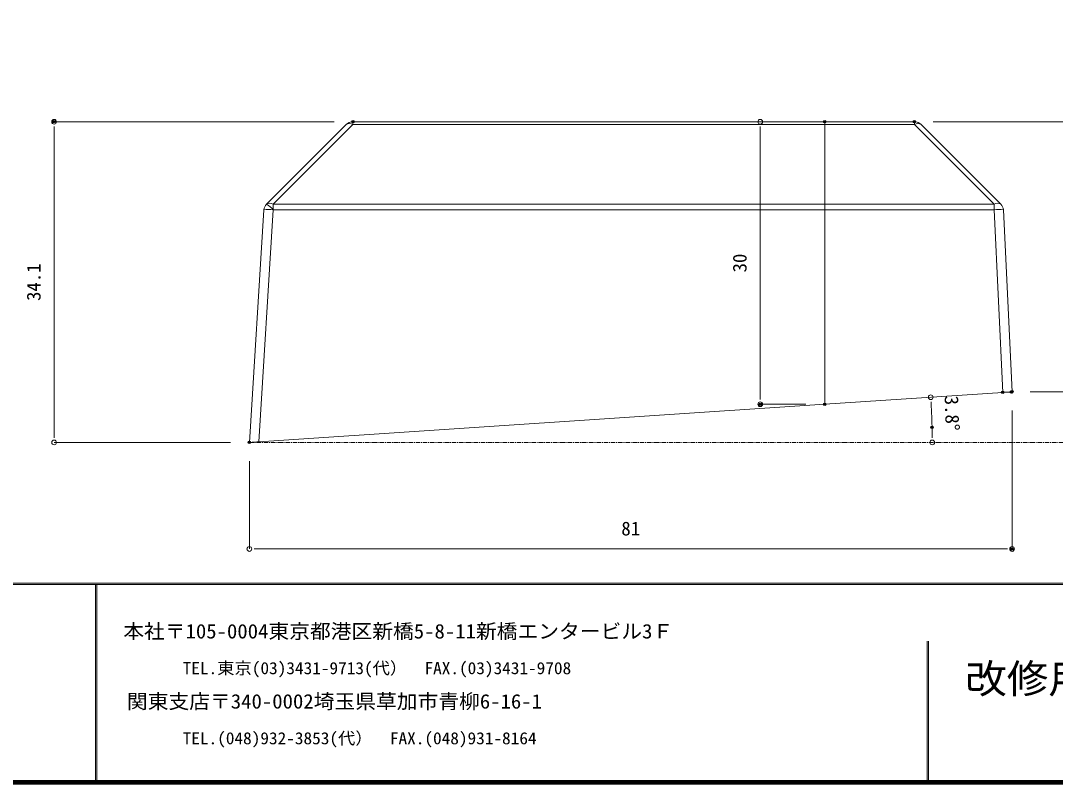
# Model space of a CAD drawing. Units: millimetres, scale not verified. Extents: x -140 to 140, y -96 to 96.
# Drawn here: x -65.8 to 44.1, y -95.7 to -14.6 of the extents above; entities that cross this region are included whole.
import ezdxf
from ezdxf.enums import TextEntityAlignment as Align

# ---------------------------------------------------------------- set-up
doc = ezdxf.new("R2010")
doc.units = ezdxf.units.MM
doc.header["$LTSCALE"] = 0.5
doc.header["$PDMODE"] = 32
doc.header["$PDSIZE"] = 0.25
doc.linetypes.add('USER1', pattern=[1.21666, 0.935822, -0.093613, 0.093613, -0.093613])
for name, color, linetype, lineweight in [('0-0_0', 7, 'Continuous', 18), ('0-2_一般', 3, 'Continuous', 18), ('0-3_CENTER', 2, 'USER1', 18), ('0-5_GREEN', 3, 'Continuous', 18)]:
    doc.layers.add(name, color=color, linetype=linetype, lineweight=lineweight)
doc.layers.add('0-1_Defpoints', color=7, linetype='Continuous')
doc.styles.add('ＭＳ ゴシック', font='')
doc.styles.get('ＭＳ ゴシック').set_extended_font_data('MS Gothic')

# ---------------------------------------------------------------- blocks, each defined once
blk = doc.blocks.new('_DOT')
at = {"layer": '0-0_0', "lineweight": 9}
blk.add_line((-0.5, 0), (-1, 0), dxfattribs=at)
blk.add_circle((0, 0), 0.25, dxfattribs=at)
blk.add_circle((0, 0), 0.25, dxfattribs=at)
blk = doc.blocks.new('D7')
at = {"layer": '0-1_Defpoints'}
for p in [(15.3742, -63.5172), (-65.6258, -68.8972), (15.3742, -80.2071)]:
    blk.add_point(p, dxfattribs=at)
at = {"layer": '0-2_一般'}
for p, q in [((15.3742, -65.5172), (15.3742, -80.2071)), ((-65.6258, -70.8972), (-65.6258, -80.2071)), ((-64.6258, -80.2071), (14.3742, -80.2071))]:
    blk.add_line(p, q, dxfattribs=at)
at = {"layer": '0-2_一般', "rotation": 180}
blk.add_blockref('_DOT', (-65.6258, -80.2071), dxfattribs=at)
at = {"layer": '0-2_一般'}
blk.add_blockref('_DOT', (15.3742, -80.2071), dxfattribs=at)
at = {"layer": '0-2_一般', "color": 7, "style": 'ＭＳ ゴシック'}
blk.add_text('81', height=1.466, dxfattribs=at).set_placement((-26.1258, -79.2071), align=Align.BOTTOM_LEFT)
blk = doc.blocks.new('D10')
at = {"layer": '0-1_Defpoints'}
for p in [(-86.3561, -34.839), (-54.635, -34.839), (-65.6258, -68.8972)]:
    blk.add_point(p, dxfattribs=at)
at = {"layer": '0-2_一般'}
for p, q in [((-56.635, -34.839), (-86.3561, -34.839)), ((-86.3561, -67.8972), (-86.3561, -35.839)), ((-67.6258, -68.8972), (-86.3561, -68.8972))]:
    blk.add_line(p, q, dxfattribs=at)
for p, rotation in [((-86.3561, -34.839), 90), ((-86.3561, -68.8972), 270)]:
    blk.add_blockref('_DOT', p, dxfattribs=dict(at, rotation=rotation))
at = {"layer": '0-2_一般', "color": 7, "style": 'ＭＳ ゴシック'}
blk.add_text('34.1', height=1.466, rotation=90, dxfattribs=at).set_placement((-87.3561, -53.8681), align=Align.BOTTOM_LEFT)
blk = doc.blocks.new('D11')
at = {"layer": '0-1_Defpoints'}
for p in [(5.0061, -34.839), (39.235, -34.839), (15.2992, -63.5222)]:
    blk.add_point(p, dxfattribs=at)
at = {"layer": '0-2_一般'}
for p, q in [((7.0061, -34.839), (39.235, -34.839)), ((39.235, -62.5222), (39.235, -35.839)), ((17.2992, -63.5222), (39.235, -63.5222))]:
    blk.add_line(p, q, dxfattribs=at)
for p, rotation in [((39.235, -34.839), 90), ((39.235, -63.5222), 270)]:
    blk.add_blockref('_DOT', p, dxfattribs=dict(at, rotation=rotation))
at = {"layer": '0-2_一般', "color": 7, "style": 'ＭＳ ゴシック'}
blk.add_text('28.7', height=1.466, rotation=90, dxfattribs=at).set_placement((38.235, -51.1806), align=Align.BOTTOM_LEFT)
blk = doc.blocks.new('D14')
at = {"layer": '0-1_Defpoints'}
for p in [(14.3866, -63.5828), (-4.5258, -64.839), (6.8735, -67.2942), (-65.6258, -68.8972), (34.2784, -68.8972)]:
    blk.add_point(p, dxfattribs=at)
at = {"layer": '0-2_一般'}
blk.add_arc((-65.6258, -68.8972), 72.517, 0.79011, 3.00989, dxfattribs=at)
for p, rotation in [((6.7318, -64.0912), 93.40495), ((6.8912, -68.8972), 270.39505)]:
    blk.add_blockref('_DOT', p, dxfattribs=dict(at, rotation=rotation))
at = {"layer": '0-2_一般', "color": 7, "style": 'ＭＳ ゴシック'}
blk.add_text('3.8°', height=1.466, rotation=271.9, dxfattribs=at).set_placement((7.7679, -63.9611), align=Align.BOTTOM_LEFT)
blk = doc.blocks.new('D15')
at = {"layer": '0-1_Defpoints'}
for p in [(-4.5258, -34.839), (-11.379, -64.839), (-4.5258, -64.839)]:
    blk.add_point(p, dxfattribs=at)
at = {"layer": '0-2_一般'}
for p, q in [((-6.5258, -34.839), (-11.379, -34.839)), ((-11.379, -35.839), (-11.379, -63.839)), ((-6.5258, -64.839), (-11.379, -64.839))]:
    blk.add_line(p, q, dxfattribs=at)
for p, rotation in [((-11.379, -34.839), 90), ((-11.379, -64.839), 270)]:
    blk.add_blockref('_DOT', p, dxfattribs=dict(at, rotation=rotation))
at = {"layer": '0-2_一般', "color": 7, "style": 'ＭＳ ゴシック'}
blk.add_text('30', height=1.466, rotation=90, dxfattribs=at).set_placement((-12.379, -50.839), align=Align.BOTTOM_LEFT)

msp = doc.modelspace()

# ---------------------------------------------------------------- linework, layer by layer
at = {"layer": '0-0_0'}
for p, q in [((-39.6428, -34.0559), (-31.1861, -25.5991)), ((-30.479, -25.5991), (-38.9357, -34.0559)), ((19.6302, -25.5991), (-30.479, -25.5991)), ((19.6302, -25.3063), (29.1621, -25.3063)), ((19.6302, -25.5991), (19.6302, -25.3063)), ((29.1621, -25.5991), (19.6302, -25.5991)), ((19.6302, -25.5991), (19.6302, -34.0559)), ((29.1621, -25.3063), (29.1621, -25.5991)), ((37.6188, -34.0559), (29.1621, -25.5991)), ((29.8692, -25.5991), (38.3259, -34.0559)), ((-38.9357, -34.0559), (-38.9357, -34.6584)), ((-38.9357, -34.0559), (19.6302, -34.0559)), ((19.6302, -34.6584), (19.6302, -34.0559)), ((-38.9357, -34.6584), (-40.4683, -59.298)), ((19.6302, -34.6584), (-38.9357, -34.6584)), ((37.6188, -34.6584), (19.6302, -34.6584)), ((19.6302, -34.6584), (19.6302, -55.3063)), ((38.5426, -54.0501), (37.6188, -34.6584)), ((38.5426, -54.0501), (19.6302, -55.3063)), ((19.6302, -55.3063), (-40.4683, -59.298))]:
    msp.add_line(p, q, dxfattribs=at)
for points in [[(-30.479, -25.5991), (-30.479, -25.3063), (19.6302, -25.3063)], [(19.6302, -34.0559), (37.6188, -34.0559), (37.6188, -34.6584)], [(-40.4683, -59.298), (-40.6643, -59.311), (-40.8524, -59.3235), (-41.0255, -59.335), (-41.1771, -59.3451), (-41.3015, -59.3533), (-41.3938, -59.3595), (-41.4506, -59.3632), (-41.4698, -59.3645), (-39.9303, -34.6584)], [(38.6133, -34.6584), (39.5302, -53.9845), (39.5113, -53.9858), (39.4552, -53.9895), (39.3642, -53.9955), (39.2416, -54.0037), (39.0921, -54.0136), (38.9213, -54.0249), (38.7358, -54.0373), (38.5426, -54.0501)]]:
    msp.add_lwpolyline(points, dxfattribs=at)
for centre, radius, start, end in [((-30.8326, -26.1068), 0.6186, 55.14316, 124.85684), ((-30.479, -26.3063), 1, 90, 135), ((29.1621, -26.3063), 1, 45, 90), ((29.5157, -26.1068), 0.6186, 55.14316, 124.85684), ((-38.9357, -34.763), 1, 135, 174), ((-39.2893, -34.5635), 0.6186, 55.14304, 124.85696), ((-41.2807, -36.694), 3.1052, 40.95984, 58.16672), ((37.9724, -34.5635), 0.6186, 55.14304, 124.85696), ((37.6188, -34.763), 1, 6, 45), ((-39.433, -37.0675), 2.4598, 78.33709, 101.66291), ((38.1161, -37.0675), 2.4598, 78.33709, 101.66291)]:
    msp.add_arc(centre, radius, start, end, dxfattribs=at)
at = {"layer": '0-3_CENTER'}
msp.add_line((-41.4698, -59.3645), (58.4344, -59.3645), dxfattribs=at)
at = {"layer": '0-5_GREEN'}
for p, q in [((-140.28, -74.3154), (139.93, -74.3154)), ((-140.28, -74.4554), (139.93, -74.4554)), ((-57.82, -74.4554), (-57.82, -95.4554)), ((-57.68, -74.4554), (-57.68, -95.4554)), ((30.52, -80.4554), (30.52, -95.4554)), ((30.66, -80.4554), (30.66, -95.4554))]:
    msp.add_line(p, q, dxfattribs=at)
for points in [[(-140.49, 95.6654), (-140.49, -95.6654), (140.49, -95.6654)], [(-140.385, 95.5254), (-140.385, -95.5604), (140.35, -95.5604)], [(-140.28, 95.3854), (-140.28, -95.4554), (140.21, -95.4554)], [(-140.175, 95.2454), (-140.175, -95.3504), (140.07, -95.3504)], [(-140.07, 95.1054), (-140.07, -95.2454), (139.93, -95.2454)]]:
    msp.add_lwpolyline(points, dxfattribs=at)

# ---------------------------------------------------------------- block references
at = {"layer": '0-2_一般'}
for name in ['D10', 'D15', 'D11', 'D7', 'D14']:
    msp.add_blockref(name, (24.156, 9.5327), dxfattribs=at)

# ---------------------------------------------------------------- texts
at = {"layer": '0-5_GREEN', "color": 7, "style": 'ＭＳ ゴシック', "width": 1.05}
for s, height, p in [('本社〒105-0004東京都港区新橋5-8-11新橋エンタービル3Ｆ', 1.54, (-54.8634, -80.6424)), ('改修用足元カバー\u3000直（45角用）', 3.079, (34.5538, -86.9141)), ('TEL.東京(03)3431-9713(代）  FAX.(03)3431-9708', 1.283, (-48.5495, -84.355)), ('関東支店〒340-0002埼玉県草加市青柳6-16-1', 1.54, (-54.4669, -88.0874)), ('TEL.(048)932-3853(代）  FAX.(048)931-8164', 1.283, (-48.5495, -91.8))]:
    msp.add_text(s, height=height, dxfattribs=at).set_placement(p, align=Align.BOTTOM_LEFT)

doc.saveas('drawing.dxf')
